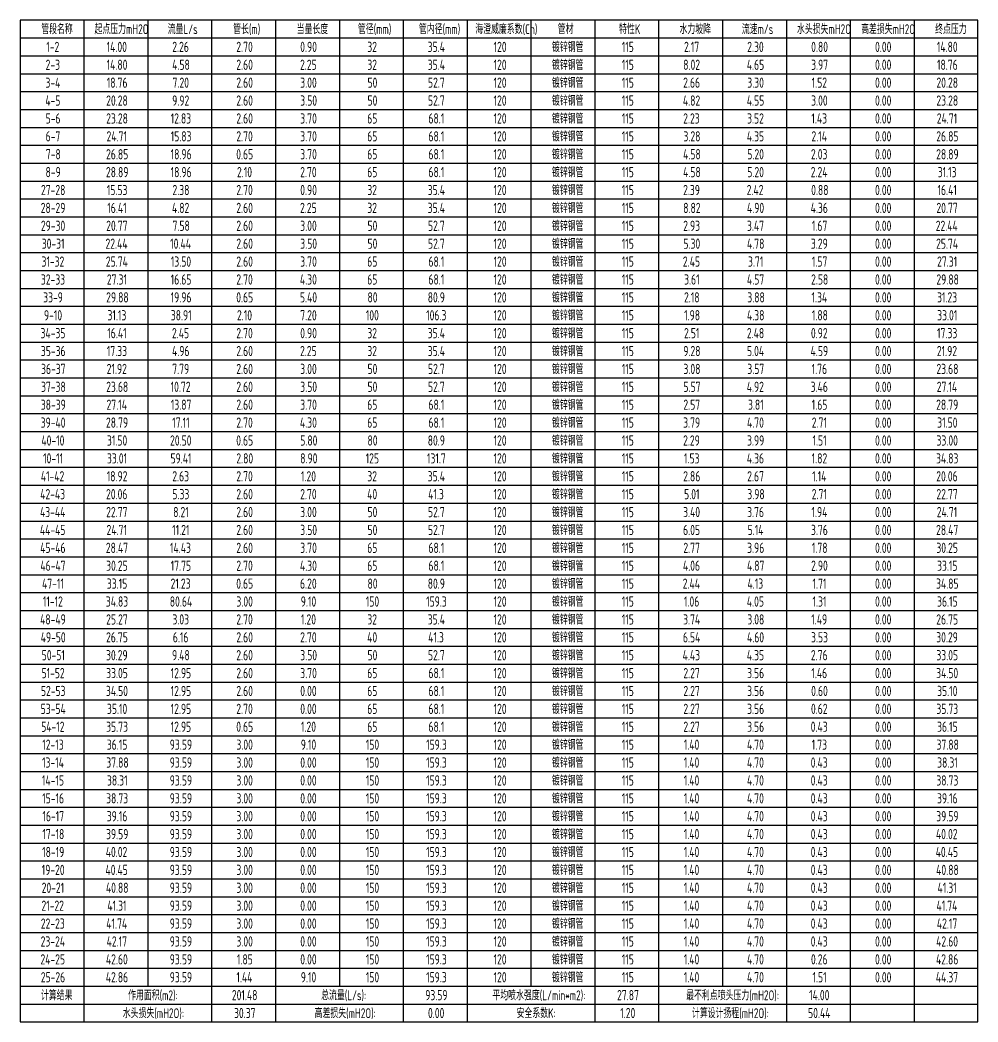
# Model space of a CAD drawing. Header units: millimetres. Extents: x 1622973 to 1895519, y 1781123 to 1975454.
# Drawn here: x 1815901 to 1853401, y 1888736 to 1927936 of the extents above; entities that cross this region are included whole.
import ezdxf

# ---------------------------------------------------------------- set-up
doc = ezdxf.new("R2010")
doc.units = ezdxf.units.MM
doc.header["$LTSCALE"] = 1000
doc.layers.add('TWT_TAB', color=7, linetype='CONTINUOUS')
doc.styles.add('_TWT_SHEET', font='GBENOR', dxfattribs={"width": 0.8, "height": 4, "bigfont": 'GBCBIG'})

msp = doc.modelspace()

# ---------------------------------------------------------------- linework, layer by layer
at = {"layer": 'TWT_TAB'}
msp.add_lwpolyline([(1815901, 1888736), (1853401, 1888736), (1853401, 1927936), (1815901, 1927936)], close=True, dxfattribs=at)
for points in [[(1818401, 1927936), (1818401, 1888736)], [(1820901, 1927936), (1820901, 1890136)], [(1823401, 1927936), (1823401, 1888736)], [(1825901, 1927936), (1825901, 1888736)], [(1828401, 1927936), (1828401, 1890136)], [(1830901, 1927936), (1830901, 1888736)], [(1833401, 1927936), (1833401, 1888736)], [(1835901, 1927936), (1835901, 1890136)], [(1838401, 1927936), (1838401, 1888736)], [(1840901, 1927936), (1840901, 1888736)], [(1843401, 1927936), (1843401, 1890136)], [(1845901, 1927936), (1845901, 1888736)], [(1848401, 1927936), (1848401, 1888736)], [(1850901, 1927936), (1850901, 1888736)], [(1815901, 1927236), (1853401, 1927236)], [(1815901, 1926536), (1853401, 1926536)], [(1815901, 1925836), (1853401, 1925836)], [(1815901, 1925136), (1853401, 1925136)], [(1815901, 1924436), (1853401, 1924436)], [(1815901, 1923736), (1853401, 1923736)], [(1815901, 1923036), (1853401, 1923036)], [(1815901, 1922336), (1853401, 1922336)], [(1815901, 1921636), (1853401, 1921636)], [(1815901, 1920936), (1853401, 1920936)], [(1815901, 1920236), (1853401, 1920236)], [(1815901, 1919536), (1853401, 1919536)], [(1815901, 1918836), (1853401, 1918836)], [(1815901, 1918136), (1853401, 1918136)], [(1815901, 1917436), (1853401, 1917436)], [(1815901, 1916736), (1853401, 1916736)], [(1815901, 1916036), (1853401, 1916036)], [(1815901, 1915336), (1853401, 1915336)], [(1815901, 1914636), (1853401, 1914636)], [(1815901, 1913936), (1853401, 1913936)], [(1815901, 1913236), (1853401, 1913236)], [(1815901, 1912536), (1853401, 1912536)], [(1815901, 1911836), (1853401, 1911836)], [(1815901, 1911136), (1853401, 1911136)], [(1815901, 1910436), (1853401, 1910436)], [(1815901, 1909736), (1853401, 1909736)], [(1815901, 1909036), (1853401, 1909036)], [(1815901, 1908336), (1853401, 1908336)], [(1815901, 1907636), (1853401, 1907636)], [(1815901, 1906936), (1853401, 1906936)], [(1815901, 1906236), (1853401, 1906236)], [(1815901, 1905536), (1853401, 1905536)], [(1815901, 1904836), (1853401, 1904836)], [(1815901, 1904136), (1853401, 1904136)], [(1815901, 1903436), (1853401, 1903436)], [(1815901, 1902736), (1853401, 1902736)], [(1815901, 1902036), (1853401, 1902036)], [(1815901, 1901336), (1853401, 1901336)], [(1815901, 1900636), (1853401, 1900636)], [(1815901, 1899936), (1853401, 1899936)], [(1815901, 1899236), (1853401, 1899236)], [(1815901, 1898536), (1853401, 1898536)], [(1815901, 1897836), (1853401, 1897836)], [(1815901, 1897136), (1853401, 1897136)], [(1815901, 1896436), (1853401, 1896436)], [(1815901, 1895736), (1853401, 1895736)], [(1815901, 1895036), (1853401, 1895036)], [(1815901, 1894336), (1853401, 1894336)], [(1815901, 1893636), (1853401, 1893636)], [(1815901, 1892936), (1853401, 1892936)], [(1815901, 1892236), (1853401, 1892236)], [(1815901, 1891536), (1853401, 1891536)], [(1815901, 1890836), (1853401, 1890836)], [(1815901, 1890136), (1853401, 1890136)], [(1815901, 1889436), (1853401, 1889436)]]:
    msp.add_lwpolyline(points, dxfattribs=at)

# ---------------------------------------------------------------- texts
at = {"layer": 'TWT_TAB', "style": '_TWT_SHEET', "width": 0.8}
for s, height, p in [('管段名称', 385.8, (1816729, 1927386)), ('起点压力mH2O', 385.8, (1818816, 1927386)), ('流量L/s', 385.8, (1821681, 1927386)), ('管长(m)', 385.8, (1824244, 1927386)), ('当量长度', 385.8, (1826729, 1927386)), ('管径(mm)', 385.8, (1829128, 1927386)), ('管内径(mm)', 385.8, (1831516, 1927386)), ('海澄威廉系数(Ch)', 385.8, (1833722, 1927386)), ('管材', 385.8, (1836952, 1927386)), ('特性K', 385.8, (1839351, 1927386)), ('水力坡降', 385.8, (1841717, 1927386)), ('流速m/s', 385.8, (1844155, 1927386)), ('水头损失mH2O', 385.8, (1846315, 1927386)), ('高差损失mH2O', 385.8, (1848825, 1927386)), ('终点压力', 385.8, (1851724, 1927386)), ('1-2', 400, (1816930, 1926686)), ('14.00', 400, (1819291, 1926686)), ('2.26', 400, (1821861, 1926686)), ('2.70', 400, (1824368, 1926686)), ('0.90', 400, (1826870, 1926686)), ('32', 400, (1829496, 1926686)), ('35.4', 400, (1831858, 1926686)), ('120', 400, (1834438, 1926686)), ('镀锌钢管', 385.8, (1836724, 1926686)), ('115', 400, (1839459, 1926686)), ('2.17', 400, (1841894, 1926686)), ('2.30', 400, (1844368, 1926686)), ('0.80', 400, (1846871, 1926686)), ('0.00', 400, (1849371, 1926686)), ('14.80', 400, (1851791, 1926686)), ('2-3', 400, (1816902, 1925986)), ('14.80', 400, (1819291, 1925986)), ('4.58', 400, (1821858, 1925986)), ('2.60', 400, (1824368, 1925986)), ('2.25', 400, (1826862, 1925986)), ('32', 400, (1829496, 1925986)), ('35.4', 400, (1831858, 1925986)), ('120', 400, (1834438, 1925986)), ('镀锌钢管', 385.8, (1836724, 1925986)), ('115', 400, (1839459, 1925986)), ('8.02', 400, (1841863, 1925986)), ('4.65', 400, (1844352, 1925986)), ('3.97', 400, (1846871, 1925986)), ('0.00', 400, (1849371, 1925986)), ('18.76', 400, (1851798, 1925986)), ('3-4', 400, (1816898, 1925286)), ('18.76', 400, (1819298, 1925286)), ('7.20', 400, (1821871, 1925286)), ('2.60', 400, (1824368, 1925286)), ('3.00', 400, (1826871, 1925286)), ('50', 400, (1829504, 1925286)), ('52.7', 400, (1831871, 1925286)), ('120', 400, (1834438, 1925286)), ('镀锌钢管', 385.8, (1836724, 1925286)), ('115', 400, (1839459, 1925286)), ('2.66', 400, (1841861, 1925286)), ('3.30', 400, (1844371, 1925286)), ('1.52', 400, (1846890, 1925286)), ('0.00', 400, (1849371, 1925286)), ('20.28', 400, (1851774, 1925286)), ('4-5', 400, (1816892, 1924586)), ('20.28', 400, (1819274, 1924586)), ('9.92', 400, (1821857, 1924586)), ('2.60', 400, (1824368, 1924586)), ('3.50', 400, (1826871, 1924586)), ('50', 400, (1829504, 1924586)), ('52.7', 400, (1831871, 1924586)), ('120', 400, (1834438, 1924586)), ('镀锌钢管', 385.8, (1836724, 1924586)), ('115', 400, (1839459, 1924586)), ('4.82', 400, (1841850, 1924586)), ('4.55', 400, (1844352, 1924586)), ('3.00', 400, (1846871, 1924586)), ('0.00', 400, (1849371, 1924586)), ('23.28', 400, (1851774, 1924586)), ('5-6', 400, (1816904, 1923886)), ('23.28', 400, (1819274, 1923886)), ('12.83', 400, (1821799, 1923886)), ('2.60', 400, (1824368, 1923886)), ('3.70', 400, (1826871, 1923886)), ('65', 400, (1829491, 1923886)), ('68.1', 400, (1831890, 1923886)), ('120', 400, (1834438, 1923886)), ('镀锌钢管', 385.8, (1836724, 1923886)), ('115', 400, (1839459, 1923886)), ('2.23', 400, (1841862, 1923886)), ('3.52', 400, (1844363, 1923886)), ('1.43', 400, (1846879, 1923886)), ('0.00', 400, (1849371, 1923886)), ('24.71', 400, (1851788, 1923886)), ('6-7', 400, (1816903, 1923186)), ('24.71', 400, (1819288, 1923186)), ('15.83', 400, (1821799, 1923186)), ('2.70', 400, (1824368, 1923186)), ('3.70', 400, (1826871, 1923186)), ('65', 400, (1829491, 1923186)), ('68.1', 400, (1831890, 1923186)), ('120', 400, (1834438, 1923186)), ('镀锌钢管', 385.8, (1836724, 1923186)), ('115', 400, (1839459, 1923186)), ('3.28', 400, (1841871, 1923186)), ('4.35', 400, (1844352, 1923186)), ('2.14', 400, (1846881, 1923186)), ('0.00', 400, (1849371, 1923186)), ('26.85', 400, (1851769, 1923186)), ('7-8', 400, (1816911, 1922486)), ('26.85', 400, (1819269, 1922486)), ('18.96', 400, (1821797, 1922486)), ('0.65', 400, (1824365, 1922486)), ('3.70', 400, (1826871, 1922486)), ('65', 400, (1829491, 1922486)), ('68.1', 400, (1831890, 1922486)), ('120', 400, (1834438, 1922486)), ('镀锌钢管', 385.8, (1836724, 1922486)), ('115', 400, (1839459, 1922486)), ('4.58', 400, (1841858, 1922486)), ('5.20', 400, (1844371, 1922486)), ('2.03', 400, (1846862, 1922486)), ('0.00', 400, (1849371, 1922486)), ('28.89', 400, (1851765, 1922486)), ('8-9', 400, (1816901, 1921786)), ('28.89', 400, (1819265, 1921786)), ('18.96', 400, (1821797, 1921786)), ('2.10', 400, (1824394, 1921786)), ('2.70', 400, (1826868, 1921786)), ('65', 400, (1829491, 1921786)), ('68.1', 400, (1831890, 1921786)), ('120', 400, (1834438, 1921786)), ('镀锌钢管', 385.8, (1836724, 1921786)), ('115', 400, (1839459, 1921786)), ('4.58', 400, (1841858, 1921786)), ('5.20', 400, (1844371, 1921786)), ('2.24', 400, (1846854, 1921786)), ('0.00', 400, (1849371, 1921786)), ('31.13', 400, (1851825, 1921786)), ('27-28', 400, (1816721, 1921086)), ('15.53', 400, (1819299, 1921086)), ('2.38', 400, (1821868, 1921086)), ('2.70', 400, (1824368, 1921086)), ('0.90', 400, (1826870, 1921086)), ('32', 400, (1829496, 1921086)), ('35.4', 400, (1831858, 1921086)), ('120', 400, (1834438, 1921086)), ('镀锌钢管', 385.8, (1836724, 1921086)), ('115', 400, (1839459, 1921086)), ('2.39', 400, (1841858, 1921086)), ('2.42', 400, (1844346, 1921086)), ('0.88', 400, (1846871, 1921086)), ('0.00', 400, (1849371, 1921086)), ('16.41', 400, (1851818, 1921086)), ('镀锌钢管', 385.8, (1836724, 1920386)), ('28-29', 400, (1816711, 1920386)), ('16.41', 400, (1819318, 1920386)), ('4.82', 400, (1821850, 1920386)), ('2.60', 400, (1824368, 1920386)), ('2.25', 400, (1826862, 1920386)), ('32', 400, (1829496, 1920386)), ('35.4', 400, (1831858, 1920386)), ('120', 400, (1834438, 1920386)), ('115', 400, (1839459, 1920386)), ('8.82', 400, (1841863, 1920386)), ('4.90', 400, (1844357, 1920386)), ('4.36', 400, (1846851, 1920386)), ('0.00', 400, (1849371, 1920386)), ('20.77', 400, (1851774, 1920386)), ('29-30', 400, (1816720, 1919686)), ('20.77', 400, (1819274, 1919686)), ('7.58', 400, (1821871, 1919686)), ('2.60', 400, (1824368, 1919686)), ('3.00', 400, (1826871, 1919686)), ('50', 400, (1829504, 1919686)), ('52.7', 400, (1831871, 1919686)), ('120', 400, (1834438, 1919686)), ('镀锌钢管', 385.8, (1836724, 1919686)), ('115', 400, (1839459, 1919686)), ('2.93', 400, (1841862, 1919686)), ('3.47', 400, (1844358, 1919686)), ('1.67', 400, (1846898, 1919686)), ('0.00', 400, (1849371, 1919686)), ('22.44', 400, (1851748, 1919686)), ('30-31', 400, (1816751, 1918986)), ('22.44', 400, (1819248, 1918986)), ('10.44', 400, (1821778, 1918986)), ('2.60', 400, (1824368, 1918986)), ('3.50', 400, (1826871, 1918986)), ('50', 400, (1829504, 1918986)), ('52.7', 400, (1831871, 1918986)), ('120', 400, (1834438, 1918986)), ('镀锌钢管', 385.8, (1836724, 1918986)), ('115', 400, (1839459, 1918986)), ('5.30', 400, (1841871, 1918986)), ('4.78', 400, (1844358, 1918986)), ('3.29', 400, (1846861, 1918986)), ('0.00', 400, (1849371, 1918986)), ('25.74', 400, (1851761, 1918986)), ('31-32', 400, (1816743, 1918286)), ('25.74', 400, (1819261, 1918286)), ('13.50', 400, (1821804, 1918286)), ('2.60', 400, (1824368, 1918286)), ('3.70', 400, (1826871, 1918286)), ('65', 400, (1829491, 1918286)), ('68.1', 400, (1831890, 1918286)), ('120', 400, (1834438, 1918286)), ('镀锌钢管', 385.8, (1836724, 1918286)), ('115', 400, (1839459, 1918286)), ('2.45', 400, (1841849, 1918286)), ('3.71', 400, (1844398, 1918286)), ('1.57', 400, (1846898, 1918286)), ('0.00', 400, (1849371, 1918286)), ('27.31', 400, (1851801, 1918286)), ('32-33', 400, (1816719, 1917586)), ('27.31', 400, (1819301, 1917586)), ('16.65', 400, (1821799, 1917586)), ('2.70', 400, (1824368, 1917586)), ('4.30', 400, (1826858, 1917586)), ('65', 400, (1829491, 1917586)), ('68.1', 400, (1831890, 1917586)), ('120', 400, (1834438, 1917586)), ('镀锌钢管', 385.8, (1836724, 1917586)), ('115', 400, (1839459, 1917586)), ('3.61', 400, (1841898, 1917586)), ('4.57', 400, (1844358, 1917586)), ('2.58', 400, (1846868, 1917586)), ('0.00', 400, (1849371, 1917586)), ('29.88', 400, (1851774, 1917586)), ('33-9', 400, (1816808, 1916886)), ('29.88', 400, (1819274, 1916886)), ('19.96', 400, (1821797, 1916886)), ('0.65', 400, (1824365, 1916886)), ('5.40', 400, (1826858, 1916886)), ('80', 400, (1829504, 1916886)), ('80.9', 400, (1831861, 1916886)), ('120', 400, (1834438, 1916886)), ('镀锌钢管', 385.8, (1836724, 1916886)), ('115', 400, (1839459, 1916886)), ('2.18', 400, (1841894, 1916886)), ('3.88', 400, (1844371, 1916886)), ('1.34', 400, (1846884, 1916886)), ('0.00', 400, (1849371, 1916886)), ('31.23', 400, (1851799, 1916886)), ('9-10', 400, (1816839, 1916186)), ('31.13', 400, (1819325, 1916186)), ('38.91', 400, (1821804, 1916186)), ('2.10', 400, (1824394, 1916186)), ('7.20', 400, (1826871, 1916186)), ('100', 400, (1829438, 1916186)), ('106.3', 400, (1831799, 1916186)), ('120', 400, (1834438, 1916186)), ('镀锌钢管', 385.8, (1836724, 1916186)), ('115', 400, (1839459, 1916186)), ('1.98', 400, (1841897, 1916186)), ('4.38', 400, (1844358, 1916186)), ('1.88', 400, (1846898, 1916186)), ('0.00', 400, (1849371, 1916186)), ('33.01', 400, (1851804, 1916186)), ('34-35', 400, (1816705, 1915486)), ('16.41', 400, (1819318, 1915486)), ('2.45', 400, (1821849, 1915486)), ('2.70', 400, (1824368, 1915486)), ('0.90', 400, (1826870, 1915486)), ('32', 400, (1829496, 1915486)), ('35.4', 400, (1831858, 1915486)), ('120', 400, (1834438, 1915486)), ('镀锌钢管', 385.8, (1836724, 1915486)), ('115', 400, (1839459, 1915486)), ('2.51', 400, (1841894, 1915486)), ('2.48', 400, (1844354, 1915486)), ('0.92', 400, (1846862, 1915486)), ('0.00', 400, (1849371, 1915486)), ('17.33', 400, (1851799, 1915486)), ('35-36', 400, (1816718, 1914786)), ('17.33', 400, (1819299, 1914786)), ('4.96', 400, (1821851, 1914786)), ('2.60', 400, (1824368, 1914786)), ('2.25', 400, (1826862, 1914786)), ('32', 400, (1829496, 1914786)), ('35.4', 400, (1831858, 1914786)), ('120', 400, (1834438, 1914786)), ('镀锌钢管', 385.8, (1836724, 1914786)), ('115', 400, (1839459, 1914786)), ('9.28', 400, (1841865, 1914786)), ('5.04', 400, (1844358, 1914786)), ('4.59', 400, (1846848, 1914786)), ('0.00', 400, (1849371, 1914786)), ('21.92', 400, (1851792, 1914786)), ('36-37', 400, (1816724, 1914086)), ('21.92', 400, (1819292, 1914086)), ('7.79', 400, (1821861, 1914086)), ('2.60', 400, (1824368, 1914086)), ('3.00', 400, (1826871, 1914086)), ('50', 400, (1829504, 1914086)), ('52.7', 400, (1831871, 1914086)), ('120', 400, (1834438, 1914086)), ('镀锌钢管', 385.8, (1836724, 1914086)), ('115', 400, (1839459, 1914086)), ('3.08', 400, (1841871, 1914086)), ('3.57', 400, (1844371, 1914086)), ('1.76', 400, (1846891, 1914086)), ('0.00', 400, (1849371, 1914086)), ('23.68', 400, (1851774, 1914086)), ('37-38', 400, (1816724, 1913386)), ('23.68', 400, (1819274, 1913386)), ('10.72', 400, (1821796, 1913386)), ('2.60', 400, (1824368, 1913386)), ('3.50', 400, (1826871, 1913386)), ('50', 400, (1829504, 1913386)), ('52.7', 400, (1831871, 1913386)), ('120', 400, (1834438, 1913386)), ('镀锌钢管', 385.8, (1836724, 1913386)), ('115', 400, (1839459, 1913386)), ('5.57', 400, (1841871, 1913386)), ('4.92', 400, (1844349, 1913386)), ('3.46', 400, (1846851, 1913386)), ('0.00', 400, (1849371, 1913386)), ('27.14', 400, (1851788, 1913386)), ('38-39', 400, (1816715, 1912686)), ('27.14', 400, (1819288, 1912686)), ('13.87', 400, (1821804, 1912686)), ('2.60', 400, (1824368, 1912686)), ('3.70', 400, (1826871, 1912686)), ('65', 400, (1829491, 1912686)), ('68.1', 400, (1831890, 1912686)), ('120', 400, (1834438, 1912686)), ('镀锌钢管', 385.8, (1836724, 1912686)), ('115', 400, (1839459, 1912686)), ('2.57', 400, (1841868, 1912686)), ('3.81', 400, (1844398, 1912686)), ('1.65', 400, (1846892, 1912686)), ('0.00', 400, (1849371, 1912686)), ('28.79', 400, (1851765, 1912686)), ('39-40', 400, (1816710, 1911986)), ('28.79', 400, (1819265, 1911986)), ('17.11', 400, (1821858, 1911986)), ('2.70', 400, (1824368, 1911986)), ('4.30', 400, (1826858, 1911986)), ('65', 400, (1829491, 1911986)), ('68.1', 400, (1831890, 1911986)), ('120', 400, (1834438, 1911986)), ('镀锌钢管', 385.8, (1836724, 1911986)), ('115', 400, (1839459, 1911986)), ('3.79', 400, (1841861, 1911986)), ('4.70', 400, (1844358, 1911986)), ('2.71', 400, (1846894, 1911986)), ('0.00', 400, (1849371, 1911986)), ('31.50', 400, (1851804, 1911986)), ('40-10', 400, (1816738, 1911286)), ('31.50', 400, (1819304, 1911286)), ('20.50', 400, (1821774, 1911286)), ('0.65', 400, (1824365, 1911286)), ('5.80', 400, (1826871, 1911286)), ('80', 400, (1829504, 1911286)), ('80.9', 400, (1831861, 1911286)), ('120', 400, (1834438, 1911286)), ('镀锌钢管', 385.8, (1836724, 1911286)), ('115', 400, (1839459, 1911286)), ('2.29', 400, (1841858, 1911286)), ('3.99', 400, (1844361, 1911286)), ('1.51', 400, (1846924, 1911286)), ('0.00', 400, (1849371, 1911286)), ('33.00', 400, (1851778, 1911286)), ('镀锌钢管', 385.8, (1836724, 1910586)), ('10-11', 400, (1816804, 1910586)), ('33.01', 400, (1819304, 1910586)), ('59.41', 400, (1821791, 1910586)), ('2.80', 400, (1824368, 1910586)), ('8.90', 400, (1826870, 1910586)), ('125', 400, (1829432, 1910586)), ('131.7', 400, (1831831, 1910586)), ('120', 400, (1834438, 1910586)), ('115', 400, (1839459, 1910586)), ('1.53', 400, (1841892, 1910586)), ('4.36', 400, (1844351, 1910586)), ('1.82', 400, (1846890, 1910586)), ('0.00', 400, (1849371, 1910586)), ('34.83', 400, (1851759, 1910586)), ('41-42', 400, (1816716, 1909886)), ('18.92', 400, (1819296, 1909886)), ('2.63', 400, (1821862, 1909886)), ('2.70', 400, (1824368, 1909886)), ('1.20', 400, (1826898, 1909886)), ('32', 400, (1829496, 1909886)), ('35.4', 400, (1831858, 1909886)), ('120', 400, (1834438, 1909886)), ('镀锌钢管', 385.8, (1836724, 1909886)), ('115', 400, (1839459, 1909886)), ('2.86', 400, (1841861, 1909886)), ('2.67', 400, (1844368, 1909886)), ('1.14', 400, (1846911, 1909886)), ('0.00', 400, (1849371, 1909886)), ('20.06', 400, (1851768, 1909886)), ('42-43', 400, (1816692, 1909186)), ('20.06', 400, (1819268, 1909186)), ('5.33', 400, (1821865, 1909186)), ('2.60', 400, (1824368, 1909186)), ('2.70', 400, (1826868, 1909186)), ('40', 400, (1829491, 1909186)), ('41.3', 400, (1831879, 1909186)), ('120', 400, (1834438, 1909186)), ('镀锌钢管', 385.8, (1836724, 1909186)), ('115', 400, (1839459, 1909186)), ('5.01', 400, (1841898, 1909186)), ('3.98', 400, (1844371, 1909186)), ('2.71', 400, (1846894, 1909186)), ('0.00', 400, (1849371, 1909186)), ('22.77', 400, (1851774, 1909186)), ('43-44', 400, (1816684, 1908486)), ('22.77', 400, (1819274, 1908486)), ('8.21', 400, (1821898, 1908486)), ('2.60', 400, (1824368, 1908486)), ('3.00', 400, (1826871, 1908486)), ('50', 400, (1829504, 1908486)), ('52.7', 400, (1831871, 1908486)), ('120', 400, (1834438, 1908486)), ('镀锌钢管', 385.8, (1836724, 1908486)), ('115', 400, (1839459, 1908486)), ('3.40', 400, (1841858, 1908486)), ('3.76', 400, (1844364, 1908486)), ('1.94', 400, (1846884, 1908486)), ('0.00', 400, (1849371, 1908486)), ('24.71', 400, (1851788, 1908486)), ('44-45', 400, (1816679, 1907786)), ('24.71', 400, (1819288, 1907786)), ('11.21', 400, (1821858, 1907786)), ('2.60', 400, (1824368, 1907786)), ('3.50', 400, (1826871, 1907786)), ('50', 400, (1829504, 1907786)), ('52.7', 400, (1831871, 1907786)), ('120', 400, (1834438, 1907786)), ('镀锌钢管', 385.8, (1836724, 1907786)), ('115', 400, (1839459, 1907786)), ('6.05', 400, (1841858, 1907786)), ('5.14', 400, (1844384, 1907786)), ('3.76', 400, (1846864, 1907786)), ('0.00', 400, (1849371, 1907786)), ('28.47', 400, (1851761, 1907786)), ('45-46', 400, (1816691, 1907086)), ('28.47', 400, (1819261, 1907086)), ('14.43', 400, (1821772, 1907086)), ('2.60', 400, (1824368, 1907086)), ('3.70', 400, (1826871, 1907086)), ('65', 400, (1829491, 1907086)), ('68.1', 400, (1831890, 1907086)), ('120', 400, (1834438, 1907086)), ('镀锌钢管', 385.8, (1836724, 1907086)), ('115', 400, (1839459, 1907086)), ('2.77', 400, (1841868, 1907086)), ('3.96', 400, (1844364, 1907086)), ('1.78', 400, (1846898, 1907086)), ('0.00', 400, (1849371, 1907086)), ('30.25', 400, (1851772, 1907086)), ('46-47', 400, (1816698, 1906386)), ('30.25', 400, (1819272, 1906386)), ('17.75', 400, (1821799, 1906386)), ('2.70', 400, (1824368, 1906386)), ('4.30', 400, (1826858, 1906386)), ('65', 400, (1829491, 1906386)), ('68.1', 400, (1831890, 1906386)), ('120', 400, (1834438, 1906386)), ('镀锌钢管', 385.8, (1836724, 1906386)), ('115', 400, (1839459, 1906386)), ('4.06', 400, (1841851, 1906386)), ('4.87', 400, (1844358, 1906386)), ('2.90', 400, (1846867, 1906386)), ('0.00', 400, (1849371, 1906386)), ('33.15', 400, (1851799, 1906386)), ('47-11', 400, (1816764, 1905686)), ('33.15', 400, (1819299, 1905686)), ('21.23', 400, (1821795, 1905686)), ('0.65', 400, (1824365, 1905686)), ('6.20', 400, (1826863, 1905686)), ('80', 400, (1829504, 1905686)), ('80.9', 400, (1831861, 1905686)), ('120', 400, (1834438, 1905686)), ('镀锌钢管', 385.8, (1836724, 1905686)), ('115', 400, (1839459, 1905686)), ('2.44', 400, (1841841, 1905686)), ('4.13', 400, (1844379, 1905686)), ('1.71', 400, (1846924, 1905686)), ('0.00', 400, (1849371, 1905686)), ('34.85', 400, (1851759, 1905686)), ('11-12', 400, (1816796, 1904986)), ('34.83', 400, (1819259, 1904986)), ('80.64', 400, (1821764, 1904986)), ('3.00', 400, (1824371, 1904986)), ('9.10', 400, (1826892, 1904986)), ('150', 400, (1829438, 1904986)), ('159.3', 400, (1831798, 1904986)), ('120', 400, (1834438, 1904986)), ('镀锌钢管', 385.8, (1836724, 1904986)), ('115', 400, (1839459, 1904986)), ('1.06', 400, (1841891, 1904986)), ('4.05', 400, (1844352, 1904986)), ('1.31', 400, (1846924, 1904986)), ('0.00', 400, (1849371, 1904986)), ('36.15', 400, (1851799, 1904986)), ('48-49', 400, (1816688, 1904286)), ('25.27', 400, (1819274, 1904286)), ('3.03', 400, (1821865, 1904286)), ('2.70', 400, (1824368, 1904286)), ('1.20', 400, (1826898, 1904286)), ('32', 400, (1829496, 1904286)), ('35.4', 400, (1831858, 1904286)), ('120', 400, (1834438, 1904286)), ('镀锌钢管', 385.8, (1836724, 1904286)), ('115', 400, (1839459, 1904286)), ('3.74', 400, (1841858, 1904286)), ('3.08', 400, (1844371, 1904286)), ('1.49', 400, (1846875, 1904286)), ('0.00', 400, (1849371, 1904286)), ('26.75', 400, (1851769, 1904286)), ('49-50', 400, (1816710, 1903586)), ('26.75', 400, (1819269, 1903586)), ('6.16', 400, (1821883, 1903586)), ('2.60', 400, (1824368, 1903586)), ('2.70', 400, (1826868, 1903586)), ('40', 400, (1829491, 1903586)), ('41.3', 400, (1831879, 1903586)), ('120', 400, (1834438, 1903586)), ('镀锌钢管', 385.8, (1836724, 1903586)), ('115', 400, (1839459, 1903586)), ('6.54', 400, (1841850, 1903586)), ('4.60', 400, (1844358, 1903586)), ('3.53', 400, (1846865, 1903586)), ('0.00', 400, (1849371, 1903586)), ('30.29', 400, (1851768, 1903586)), ('50-51', 400, (1816751, 1902886)), ('30.29', 400, (1819268, 1902886)), ('9.48', 400, (1821852, 1902886)), ('2.60', 400, (1824368, 1902886)), ('3.50', 400, (1826871, 1902886)), ('50', 400, (1829504, 1902886)), ('52.7', 400, (1831871, 1902886)), ('120', 400, (1834438, 1902886)), ('镀锌钢管', 385.8, (1836724, 1902886)), ('115', 400, (1839459, 1902886)), ('4.43', 400, (1841839, 1902886)), ('4.35', 400, (1844352, 1902886)), ('2.76', 400, (1846861, 1902886)), ('0.00', 400, (1849371, 1902886)), ('33.05', 400, (1851772, 1902886)), ('51-52', 400, (1816743, 1902186)), ('33.05', 400, (1819272, 1902186)), ('12.95', 400, (1821798, 1902186)), ('2.60', 400, (1824368, 1902186)), ('3.70', 400, (1826871, 1902186)), ('65', 400, (1829491, 1902186)), ('68.1', 400, (1831890, 1902186)), ('120', 400, (1834438, 1902186)), ('镀锌钢管', 385.8, (1836724, 1902186)), ('115', 400, (1839459, 1902186)), ('2.27', 400, (1841868, 1902186)), ('3.56', 400, (1844364, 1902186)), ('1.46', 400, (1846878, 1902186)), ('0.00', 400, (1849371, 1902186)), ('34.50', 400, (1851764, 1902186)), ('52-53', 400, (1816719, 1901486)), ('34.50', 400, (1819264, 1901486)), ('12.95', 400, (1821798, 1901486)), ('2.60', 400, (1824368, 1901486)), ('0.00', 400, (1826871, 1901486)), ('65', 400, (1829491, 1901486)), ('68.1', 400, (1831890, 1901486)), ('120', 400, (1834438, 1901486)), ('镀锌钢管', 385.8, (1836724, 1901486)), ('115', 400, (1839459, 1901486)), ('2.27', 400, (1841868, 1901486)), ('3.56', 400, (1844364, 1901486)), ('0.60', 400, (1846871, 1901486)), ('0.00', 400, (1849371, 1901486)), ('35.10', 400, (1851804, 1901486)), ('镀锌钢管', 385.8, (1836724, 1900786)), ('53-54', 400, (1816711, 1900786)), ('35.10', 400, (1819304, 1900786)), ('12.95', 400, (1821798, 1900786)), ('2.70', 400, (1824368, 1900786)), ('0.00', 400, (1826871, 1900786)), ('65', 400, (1829491, 1900786)), ('68.1', 400, (1831890, 1900786)), ('120', 400, (1834438, 1900786)), ('115', 400, (1839459, 1900786)), ('2.27', 400, (1841868, 1900786)), ('3.56', 400, (1844364, 1900786)), ('0.62', 400, (1846863, 1900786)), ('0.00', 400, (1849371, 1900786)), ('35.73', 400, (1851772, 1900786)), ('54-12', 400, (1816730, 1900086)), ('35.73', 400, (1819272, 1900086)), ('12.95', 400, (1821798, 1900086)), ('0.65', 400, (1824365, 1900086)), ('1.20', 400, (1826898, 1900086)), ('65', 400, (1829491, 1900086)), ('68.1', 400, (1831890, 1900086)), ('120', 400, (1834438, 1900086)), ('镀锌钢管', 385.8, (1836724, 1900086)), ('115', 400, (1839459, 1900086)), ('2.27', 400, (1841868, 1900086)), ('3.56', 400, (1844364, 1900086)), ('0.43', 400, (1846852, 1900086)), ('0.00', 400, (1849371, 1900086)), ('36.15', 400, (1851799, 1900086)), ('12-13', 400, (1816772, 1899386)), ('36.15', 400, (1819299, 1899386)), ('93.59', 400, (1821763, 1899386)), ('3.00', 400, (1824371, 1899386)), ('9.10', 400, (1826892, 1899386)), ('150', 400, (1829438, 1899386)), ('159.3', 400, (1831798, 1899386)), ('120', 400, (1834438, 1899386)), ('镀锌钢管', 385.8, (1836724, 1899386)), ('115', 400, (1839459, 1899386)), ('1.40', 400, (1841884, 1899386)), ('4.70', 400, (1844358, 1899386)), ('1.73', 400, (1846892, 1899386)), ('0.00', 400, (1849371, 1899386)), ('37.88', 400, (1851778, 1899386)), ('13-14', 400, (1816764, 1898686)), ('37.88', 400, (1819278, 1898686)), ('93.59', 400, (1821763, 1898686)), ('3.00', 400, (1824371, 1898686)), ('0.00', 400, (1826871, 1898686)), ('150', 400, (1829438, 1898686)), ('159.3', 400, (1831798, 1898686)), ('120', 400, (1834438, 1898686)), ('镀锌钢管', 385.8, (1836724, 1898686)), ('115', 400, (1839459, 1898686)), ('1.40', 400, (1841884, 1898686)), ('4.70', 400, (1844358, 1898686)), ('0.43', 400, (1846852, 1898686)), ('0.00', 400, (1849371, 1898686)), ('38.31', 400, (1851804, 1898686)), ('14-15', 400, (1816759, 1897986)), ('38.31', 400, (1819304, 1897986)), ('93.59', 400, (1821763, 1897986)), ('3.00', 400, (1824371, 1897986)), ('0.00', 400, (1826871, 1897986)), ('150', 400, (1829438, 1897986)), ('159.3', 400, (1831798, 1897986)), ('120', 400, (1834438, 1897986)), ('镀锌钢管', 385.8, (1836724, 1897986)), ('115', 400, (1839459, 1897986)), ('1.40', 400, (1841884, 1897986)), ('4.70', 400, (1844358, 1897986)), ('0.43', 400, (1846852, 1897986)), ('0.00', 400, (1849371, 1897986)), ('38.73', 400, (1851772, 1897986)), ('15-16', 400, (1816771, 1897286)), ('38.73', 400, (1819272, 1897286)), ('93.59', 400, (1821763, 1897286)), ('3.00', 400, (1824371, 1897286)), ('0.00', 400, (1826871, 1897286)), ('150', 400, (1829438, 1897286)), ('159.3', 400, (1831798, 1897286)), ('120', 400, (1834438, 1897286)), ('镀锌钢管', 385.8, (1836724, 1897286)), ('115', 400, (1839459, 1897286)), ('1.40', 400, (1841884, 1897286)), ('4.70', 400, (1844358, 1897286)), ('0.43', 400, (1846852, 1897286)), ('0.00', 400, (1849371, 1897286)), ('39.16', 400, (1851797, 1897286)), ('16-17', 400, (1816778, 1896586)), ('39.16', 400, (1819297, 1896586)), ('93.59', 400, (1821763, 1896586)), ('3.00', 400, (1824371, 1896586)), ('0.00', 400, (1826871, 1896586)), ('150', 400, (1829438, 1896586)), ('159.3', 400, (1831798, 1896586)), ('120', 400, (1834438, 1896586)), ('镀锌钢管', 385.8, (1836724, 1896586)), ('115', 400, (1839459, 1896586)), ('1.40', 400, (1841884, 1896586)), ('4.70', 400, (1844358, 1896586)), ('0.43', 400, (1846852, 1896586)), ('0.00', 400, (1849371, 1896586)), ('39.59', 400, (1851768, 1896586)), ('17-18', 400, (1816778, 1895886)), ('39.59', 400, (1819268, 1895886)), ('93.59', 400, (1821763, 1895886)), ('3.00', 400, (1824371, 1895886)), ('0.00', 400, (1826871, 1895886)), ('150', 400, (1829438, 1895886)), ('159.3', 400, (1831798, 1895886)), ('120', 400, (1834438, 1895886)), ('镀锌钢管', 385.8, (1836724, 1895886)), ('115', 400, (1839459, 1895886)), ('1.40', 400, (1841884, 1895886)), ('4.70', 400, (1844358, 1895886)), ('0.43', 400, (1846852, 1895886)), ('0.00', 400, (1849371, 1895886)), ('40.02', 400, (1851756, 1895886)), ('18-19', 400, (1816768, 1895186)), ('40.02', 400, (1819256, 1895186)), ('93.59', 400, (1821763, 1895186)), ('3.00', 400, (1824371, 1895186)), ('0.00', 400, (1826871, 1895186)), ('150', 400, (1829438, 1895186)), ('159.3', 400, (1831798, 1895186)), ('120', 400, (1834438, 1895186)), ('镀锌钢管', 385.8, (1836724, 1895186)), ('115', 400, (1839459, 1895186)), ('1.40', 400, (1841884, 1895186)), ('4.70', 400, (1844358, 1895186)), ('0.43', 400, (1846852, 1895186)), ('0.00', 400, (1849371, 1895186)), ('40.45', 400, (1851745, 1895186)), ('19-20', 400, (1816750, 1894486)), ('40.45', 400, (1819245, 1894486)), ('93.59', 400, (1821763, 1894486)), ('3.00', 400, (1824371, 1894486)), ('0.00', 400, (1826871, 1894486)), ('150', 400, (1829438, 1894486)), ('159.3', 400, (1831798, 1894486)), ('120', 400, (1834438, 1894486)), ('镀锌钢管', 385.8, (1836724, 1894486)), ('115', 400, (1839459, 1894486)), ('1.40', 400, (1841884, 1894486)), ('4.70', 400, (1844358, 1894486)), ('0.43', 400, (1846852, 1894486)), ('0.00', 400, (1849371, 1894486)), ('40.88', 400, (1851764, 1894486)), ('20-21', 400, (1816748, 1893786)), ('40.88', 400, (1819264, 1893786)), ('93.59', 400, (1821763, 1893786)), ('3.00', 400, (1824371, 1893786)), ('0.00', 400, (1826871, 1893786)), ('150', 400, (1829438, 1893786)), ('159.3', 400, (1831798, 1893786)), ('120', 400, (1834438, 1893786)), ('镀锌钢管', 385.8, (1836724, 1893786)), ('115', 400, (1839459, 1893786)), ('1.40', 400, (1841884, 1893786)), ('4.70', 400, (1844358, 1893786)), ('0.43', 400, (1846852, 1893786)), ('0.00', 400, (1849371, 1893786)), ('41.31', 400, (1851818, 1893786)), ('21-22', 400, (1816740, 1893086)), ('41.31', 400, (1819318, 1893086)), ('93.59', 400, (1821763, 1893086)), ('3.00', 400, (1824371, 1893086)), ('0.00', 400, (1826871, 1893086)), ('150', 400, (1829438, 1893086)), ('159.3', 400, (1831798, 1893086)), ('120', 400, (1834438, 1893086)), ('镀锌钢管', 385.8, (1836724, 1893086)), ('115', 400, (1839459, 1893086)), ('1.40', 400, (1841884, 1893086)), ('4.70', 400, (1844358, 1893086)), ('0.43', 400, (1846852, 1893086)), ('0.00', 400, (1849371, 1893086)), ('41.74', 400, (1851778, 1893086)), ('22-23', 400, (1816715, 1892386)), ('41.74', 400, (1819278, 1892386)), ('93.59', 400, (1821763, 1892386)), ('3.00', 400, (1824371, 1892386)), ('0.00', 400, (1826871, 1892386)), ('150', 400, (1829438, 1892386)), ('159.3', 400, (1831798, 1892386)), ('120', 400, (1834438, 1892386)), ('镀锌钢管', 385.8, (1836724, 1892386)), ('115', 400, (1839459, 1892386)), ('1.40', 400, (1841884, 1892386)), ('4.70', 400, (1844358, 1892386)), ('0.43', 400, (1846852, 1892386)), ('0.00', 400, (1849371, 1892386)), ('42.17', 400, (1851791, 1892386)), ('23-24', 400, (1816708, 1891686)), ('42.17', 400, (1819291, 1891686)), ('93.59', 400, (1821763, 1891686)), ('3.00', 400, (1824371, 1891686)), ('0.00', 400, (1826871, 1891686)), ('150', 400, (1829438, 1891686)), ('159.3', 400, (1831798, 1891686)), ('120', 400, (1834438, 1891686)), ('镀锌钢管', 385.8, (1836724, 1891686)), ('115', 400, (1839459, 1891686)), ('1.40', 400, (1841884, 1891686)), ('4.70', 400, (1844358, 1891686)), ('0.43', 400, (1846852, 1891686)), ('0.00', 400, (1849371, 1891686)), ('42.60', 400, (1851764, 1891686)), ('镀锌钢管', 385.8, (1836724, 1890986)), ('24-25', 400, (1816702, 1890986)), ('42.60', 400, (1819264, 1890986)), ('93.59', 400, (1821763, 1890986)), ('1.85', 400, (1824392, 1890986)), ('0.00', 400, (1826871, 1890986)), ('150', 400, (1829438, 1890986)), ('159.3', 400, (1831798, 1890986)), ('120', 400, (1834438, 1890986)), ('115', 400, (1839459, 1890986)), ('1.40', 400, (1841884, 1890986)), ('4.70', 400, (1844358, 1890986)), ('0.26', 400, (1846864, 1890986)), ('0.00', 400, (1849371, 1890986)), ('42.86', 400, (1851758, 1890986)), ('25-26', 400, (1816714, 1890286)), ('42.86', 400, (1819258, 1890286)), ('93.59', 400, (1821763, 1890286)), ('1.44', 400, (1824371, 1890286)), ('9.10', 400, (1826892, 1890286)), ('150', 400, (1829438, 1890286)), ('159.3', 400, (1831798, 1890286)), ('120', 400, (1834438, 1890286)), ('镀锌钢管', 385.8, (1836724, 1890286)), ('115', 400, (1839459, 1890286)), ('1.40', 400, (1841884, 1890286)), ('4.70', 400, (1844358, 1890286)), ('1.51', 400, (1846924, 1890286)), ('0.00', 400, (1849371, 1890286)), ('44.37', 400, (1851751, 1890286)), ('计算结果', 385.8, (1816720, 1889586)), ('作用面积(m2):', 385.8, (1820132, 1889586)), ('201.48', 400, (1824194, 1889586)), ('总流量(L/s):', 385.8, (1827688, 1889586)), ('93.59', 400, (1831763, 1889586)), ('平均喷水强度(L/min*m2):', 385.82, (1834393, 1889586)), ('27.87', 400, (1839274, 1889586)), ('最不利点喷头压力(mH2O):', 385.82, (1841979, 1889586)), ('14.00', 400, (1846791, 1889586)), ('水头损失(mH2O):', 385.82, (1819923, 1888886)), ('30.37', 400, (1824278, 1888886)), ('高差损失(mH2O):', 385.82, (1827433, 1888886)), ('0.00', 400, (1831871, 1888886)), ('安全系数K:', 385.8, (1835339, 1888886)), ('1.20', 400, (1839398, 1888886)), ('计算设计扬程(mH2O):', 385.82, (1842203, 1888886)), ('50.44', 400, (1846751, 1888886))]:
    msp.add_text(s, height=height, dxfattribs=at).set_placement(p)

doc.saveas('drawing.dxf')
